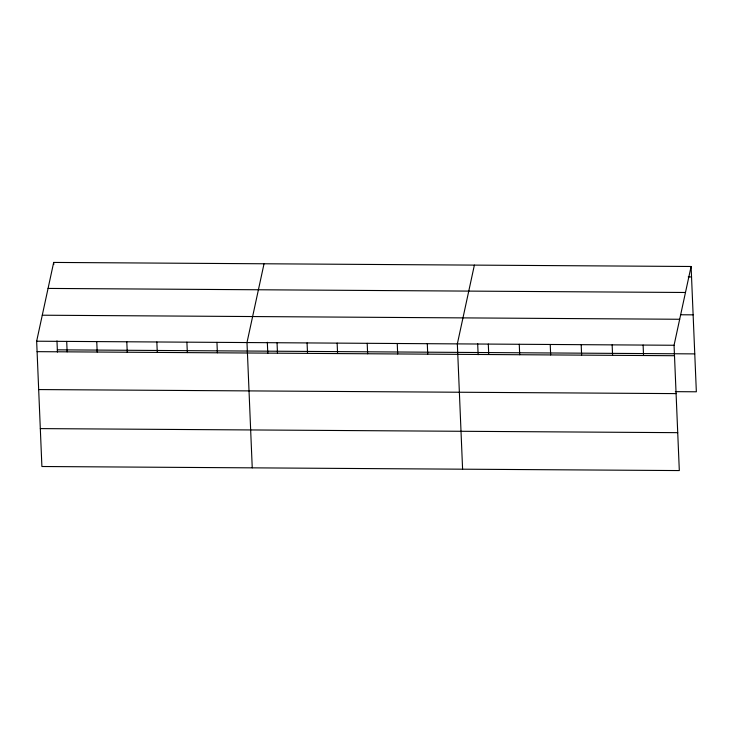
<?xml version="1.0" encoding="UTF-8"?>
<svg xmlns="http://www.w3.org/2000/svg" width="733" height="733" viewBox="0 0 733 733"><rect width="100%" height="100%" fill="white"/><g stroke="black" fill="none" stroke-linecap="round" stroke-linejoin="round"><path stroke-width="1.1" d="M691.1 266.491L674.058 345.261L679.317 470.568L41.9 466.509L36.65 341.212L53.683 262.432L691.1 266.491L696.35 391.788L675.34 391.66M264.036 263.77L246.994 342.549L252.244 467.846M474.379 265.117L457.346 343.887L462.596 469.184M688.223 276.918L691.54 276.946M48.066 288.426L685.474 292.485M680.966 314.769L693.125 314.842M42.276 315.208L679.683 319.267M36.65 341.212L674.058 345.261M57.348 349.833L694.765 353.892M37.09 351.657L674.497 355.716M38.675 389.562L676.092 393.612M40.315 428.603L677.723 432.662M643.107 345.069L643.537 355.514M612.147 344.867L612.577 355.322M581.187 344.675L581.617 355.12M550.226 344.473L550.657 354.928M519.266 344.281L519.697 354.726M488.306 344.079L488.737 354.534M477.669 343.585L478.136 354.745M427.293 343.695L427.733 354.14M397.24 343.502L397.68 353.957M367.196 343.31L367.636 353.764M337.143 343.117L337.583 353.572M307.09 342.925L307.53 353.379M277.047 342.732L277.486 353.187M267.325 342.247L267.792 353.407M216.95 342.357L217.38 352.802M186.897 342.164L187.336 352.61M156.844 341.972L157.283 352.426M126.8 341.78L127.24 352.234M96.747 341.587L97.187 352.042M66.703 341.395L67.134 351.849M53.683 262.432L53.775 264.521M56.972 340.909L57.44 352.069"/></g></svg>
